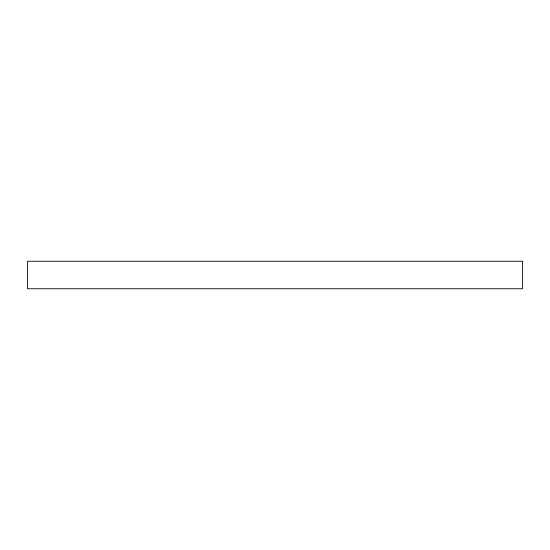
<?xml version="1.0" encoding="UTF-8"?>
<svg xmlns="http://www.w3.org/2000/svg" width="550" height="550" viewBox="0 0 550 550"><rect width="100%" height="100%" fill="white"/><g stroke="black" fill="none" stroke-linecap="round" stroke-linejoin="round"><path stroke-width="0.82" d="M522.5 261.25L27.5 261.25L27.5 288.75L522.5 288.75L522.5 261.25"/></g></svg>
